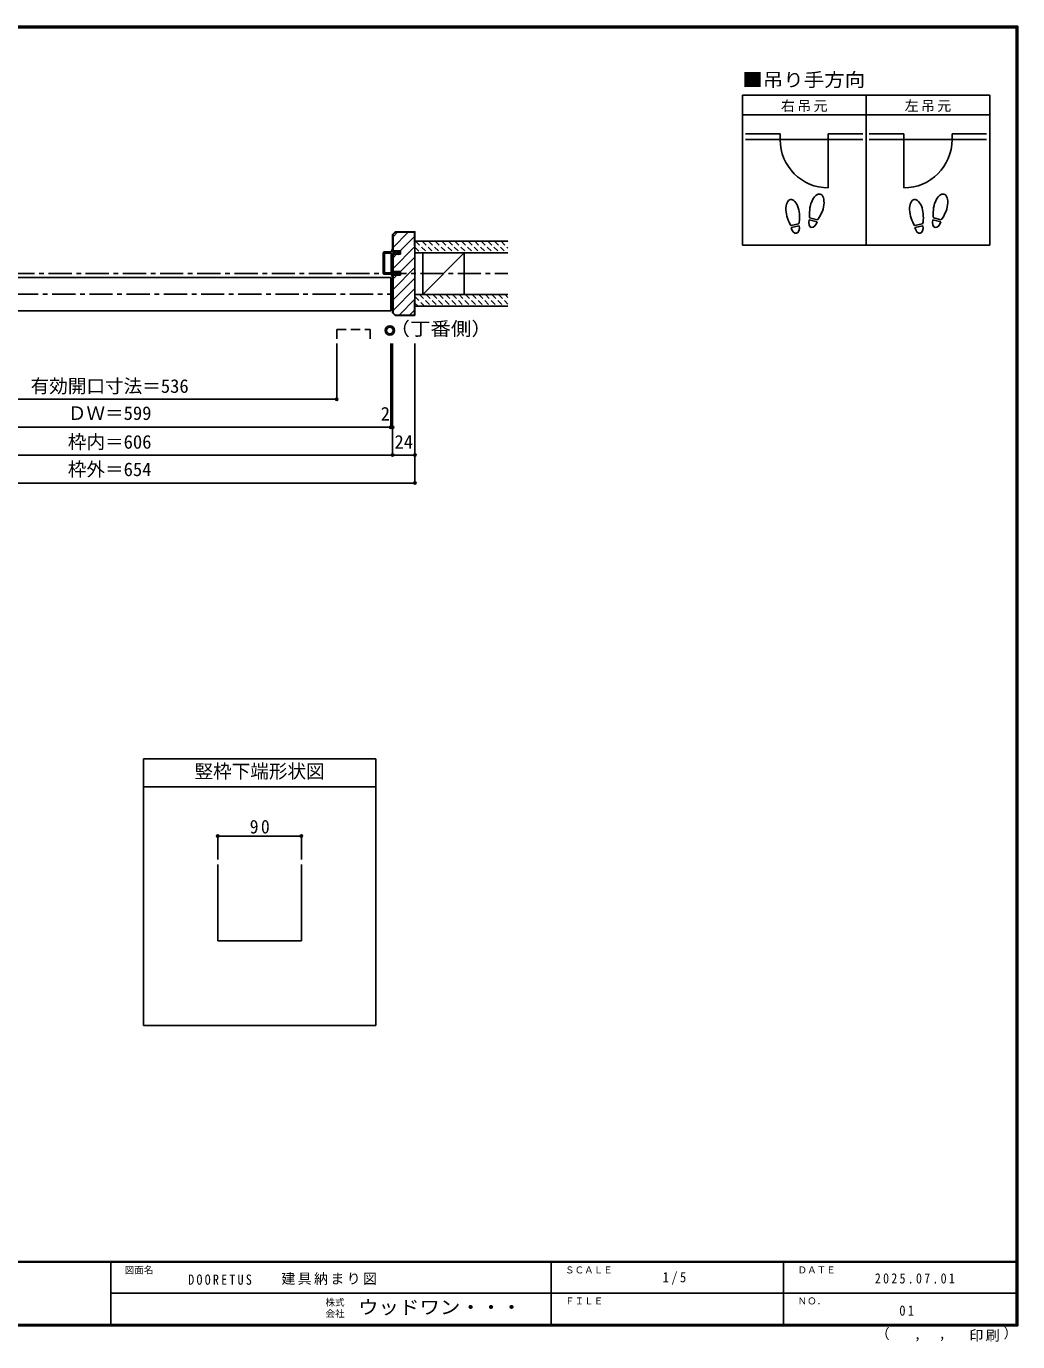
# Model space of a CAD drawing. Units: millimetres at full size, sheet at 1:5; details may follow other scales. Extents: x -973 to 977, y -718 to 696.
# Drawn here: x -89 to 977, y -718 to 696 of the extents above; entities that cross this region are included whole.
import ezdxf
from ezdxf.enums import TextEntityAlignment as Align

# ---------------------------------------------------------------- set-up
doc = ezdxf.new("R2010")
doc.units = ezdxf.units.MM
doc.header["$LTSCALE"] = 5
doc.header["$PDMODE"] = 32
doc.header["$PDSIZE"] = 2.5
for name, pattern in [('CHAIN1', [8, 5, -1, 1, -1]), ('DASHED1', [1.8, 1.2, -0.6]), ('DASHED2', [3, 2, -1])]:
    doc.linetypes.add(name, pattern=pattern)
for name, color, linetype in [('0-0_補助線', 7, 'Continuous'), ('0-1_通り芯', 4, 'CHAIN1'), ('0-3_仕上げ', 2, 'Continuous'), ('0-4_枠', 3, 'Continuous'), ('0-6_扉', 6, 'Continuous'), ('0-7_金物', 7, 'Continuous'), ('0-8_戸当り', 3, 'Continuous'), ('0-A_文字', 3, 'Continuous'), ('0-B_寸法', 4, 'Continuous'), ('0-C_ハッチ', 4, 'DASHED1'), ('F-0_補助線', 7, 'Continuous'), ('F-1_枠', 6, 'Continuous'), ('F-A_文字', 7, 'Continuous')]:
    doc.layers.add(name, color=color, linetype=linetype)
doc.styles.add('ＭＳ ゴシック', font='')
doc.styles.get('ＭＳ ゴシック').set_extended_font_data('MS Gothic')

# ---------------------------------------------------------------- blocks, each defined once
blk = doc.blocks.new('01')
at = {"layer": '0-0_補助線'}
for p, q in [((-14.5, 0.346), (-14.5, -0.449)), ((-14.3, 0.346), (-14.3, -0.449)), ((-12.045, -0.049), (-14.178, 0.444)), ((-12, 0.146), (-14.133, 0.639)), ((-11.475, 5.146), (-12.298, 4.504)), ((-12.175, 4.146), (-11.475, 4.146)), ((-12.045, -0.049), (-11.993, 0.145)), ((-11.475, 0.146), (-12, 0.146)), ((-11.475, 7.146), (-11.475, 5.146)), ((-11.475, 4.146), (-11.475, 0.146)), ((-10.68, 7.55), (-9.257, 6.508)), ((-9.375, 6.146), (-10.075, 6.146)), ((-10.075, 3.146), (-10.075, 6.146)), ((-10.075, 3.146), (-9.252, 2.504)), ((-9.375, 2.146), (-10.075, 2.146)), ((-10.075, 0.146), (-10.075, 2.146)), ((-10.075, 0.146), (10.075, 0.146)), ((10.075, 3.146), (9.252, 2.504)), ((10.68, 7.55), (9.257, 6.508)), ((9.375, 6.146), (10.075, 6.146)), ((9.375, 2.146), (10.075, 2.146)), ((10.075, 3.146), (10.075, 6.146)), ((10.075, 0.146), (10.075, 2.146)), ((11.475, 7.146), (11.475, 5.146)), ((11.475, 5.146), (12.298, 4.504)), ((12.175, 4.146), (11.475, 4.146)), ((11.475, 4.146), (11.475, 0.146)), ((11.475, 0.146), (12, 0.146)), ((12.045, -0.049), (11.993, 0.145)), ((12, 0.146), (14.133, 0.639)), ((12.045, -0.049), (14.178, 0.444)), ((14.3, 0.346), (14.3, -0.449)), ((14.5, 0.346), (14.5, -0.449)), ((-14.265, -0.741), (-12.235, -1.196)), ((-14.222, -0.546), (-12.191, -1.001)), ((-12, -1.488), (-12, -8.854)), ((-11.8, -1.488), (-11.8, -8.854)), ((-11, -9.654), (11, -9.654)), ((11, -9.854), (-11, -9.854)), ((-10.6, -1.554), (-10.6, -8.154)), ((-10.3, -1.254), (10.3, -1.254)), ((-10.3, -8.454), (10.3, -8.454)), ((10.6, -1.554), (10.6, -8.154)), ((11.8, -1.488), (11.8, -8.854)), ((12, -1.488), (12, -8.854)), ((14.222, -0.546), (12.191, -1.001)), ((14.265, -0.741), (12.235, -1.196))]:
    blk.add_line(p, q, dxfattribs=at)
for centre, radius, start, end in [((-14.2, 0.346), 0.3, 77.00048, 180), ((-14.2, 0.346), 0.1, 77.00048, 180), ((-12.175, 4.346), 0.2, 127.96957, 270), ((-10.975, 7.146), 0.5, 53.78053, 180), ((-9.375, 6.346), 0.2, 270, 53.78053), ((-9.375, 2.346), 0.2, 270, 52.03043), ((9.375, 6.346), 0.2, 126.21947, 270), ((9.375, 2.346), 0.2, 127.96957, 270), ((10.975, 7.146), 0.5, 0, 126.21947), ((12.175, 4.346), 0.2, 270, 52.03043), ((14.2, 0.346), 0.3, 0, 102.99952), ((14.2, 0.346), 0.1, 0, 102.99952), ((-14.2, -0.449), 0.3, 180, 257.3929), ((-14.2, -0.449), 0.1, 180, 257.3929), ((-12.3, -1.488), 0.3, 0, 76.0718), ((-12.3, -1.488), 0.5, 0, 76.0718), ((-11, -8.854), 1, 180, 270), ((-11, -8.854), 0.8, 180, 270), ((-10.3, -1.554), 0.3, 90, 180), ((-10.3, -8.154), 0.3, 180, 270), ((10.3, -1.554), 0.3, 0, 90), ((10.3, -8.154), 0.3, 270, 0), ((11, -8.854), 1, 270, 0), ((11, -8.854), 0.8, 270, 0), ((12.3, -1.488), 0.5, 103.9282, 180), ((12.3, -1.488), 0.3, 103.9282, 180), ((14.2, -0.449), 0.1, 282.6071, 0), ((14.2, -0.449), 0.3, 282.6071, 0)]:
    blk.add_arc(centre, radius, start, end, dxfattribs=at)

msp = doc.modelspace()

# ---------------------------------------------------------------- linework, layer by layer
at = {"layer": '0-1_通り芯'}
for p, q in [((-425.347, 430), (428.653, 430)), ((-301.347, 408.007), (304.653, 408.007))]:
    msp.add_line(p, q, dxfattribs=at)
at = {"layer": '0-3_仕上げ'}
for p, q in [((428.653, 465), (328.653, 465)), ((428.653, 452.5), (328.653, 452.5)), ((428.653, 407.5), (328.653, 407.5)), ((428.653, 395), (328.653, 395))]:
    msp.add_line(p, q, dxfattribs=at)
at = {"layer": '0-3_仕上げ', "color": 3}
for p, q in [((337.225, 452.5), (337.225, 407.5)), ((381.653, 452.5), (381.653, 407.5))]:
    msp.add_line(p, q, dxfattribs=at)
at = {"layer": '0-3_仕上げ', "color": 7}
msp.add_line((381.653, 452.5), (337.225, 407.5), dxfattribs=at)
at = {"layer": '0-4_枠'}
for p, q in [((307.481, 475), (304.653, 472.172)), ((304.653, 472.172), (304.653, 454.5)), ((307.689, 474.5), (305.153, 471.964)), ((305.153, 471.964), (305.153, 454.5)), ((307.689, 474.5), (328.153, 474.5)), ((328.153, 460), (328.153, 474.5)), ((313.153, 454.5), (304.653, 454.5)), ((313.153, 450.8), (313.153, 454.5)), ((328.153, 460), (328.653, 460)), ((304.653, 432.2), (304.653, 450.8)), ((304.653, 450.8), (313.153, 450.8)), ((305.153, 432.2), (305.153, 450.8)), ((304.653, 432.2), (313.153, 432.2)), ((304.653, 387.828), (304.653, 428.5)), ((304.653, 428.5), (313.153, 428.5)), ((305.153, 388.036), (305.153, 428.5)), ((313.153, 428.5), (313.153, 432.2)), ((328.153, 400), (328.153, 385.5)), ((328.153, 400), (328.653, 400)), ((305.153, 388.036), (307.689, 385.5)), ((307.689, 385.5), (328.153, 385.5)), ((116.653, -204.801), (116.653, -286.925)), ((206.653, -204.801), (206.653, -286.925)), ((206.653, -286.925), (116.653, -286.925))]:
    msp.add_line(p, q, dxfattribs=at)
for points in [[(307.481, 475), (328.653, 475), (328.653, 385)], [(304.653, 387.828), (307.481, 385), (328.653, 385)]]:
    msp.add_lwpolyline(points, dxfattribs=at)
at = {"layer": '0-6_扉'}
for p, q in [((302.653, 426), (-296.347, 426)), ((302.653, 390), (302.653, 426)), ((-296.347, 390), (302.653, 390))]:
    msp.add_line(p, q, dxfattribs=at)
at = {"layer": '0-6_扉', "linetype": 'DASHED2'}
for p, q in [((244.658, 369.922), (280.658, 369.922)), ((244.658, 369.922), (244.658, 355.014)), ((280.658, 369.922), (280.658, 355.014))]:
    msp.add_line(p, q, dxfattribs=at)
at = {"layer": '0-7_金物'}
for radius in [5, 3.5]:
    msp.add_circle((301.702, 368.971), radius, dxfattribs=at)
at = {"layer": '0-8_戸当り', "color": 2}
for p, q in [((721.239, 580.308), (684.139, 580.308)), ((721.239, 580.308), (721.239, 574.008)), ((773.039, 580.308), (810.139, 580.308)), ((773.039, 580.308), (773.039, 522.208)), ((854.239, 580.308), (817.139, 580.308)), ((854.239, 580.308), (854.239, 522.208)), ((906.039, 580.308), (943.139, 580.308)), ((906.039, 580.308), (906.039, 574.008)), ((684.139, 574.008), (810.139, 574.008)), ((943.139, 574.008), (817.139, 574.008))]:
    msp.add_line(p, q, dxfattribs=at)
at = {"layer": '0-8_戸当り'}
for p, q in [((741.457, 483.378), (732.811, 481.853)), ((741.822, 481.31), (733.175, 479.785)), ((760.924, 485.706), (752.444, 487.978)), ((761.468, 487.735), (752.987, 490.007)), ((874.457, 483.378), (865.811, 481.853)), ((874.822, 481.31), (866.175, 479.785)), ((893.924, 485.706), (885.444, 487.978)), ((894.468, 487.735), (885.987, 490.007))]:
    msp.add_line(p, q, dxfattribs=at)
at = {"layer": '0-8_戸当り', "color": 2}
for centre, start, end in [((773.039, 574.008), 180, 270), ((854.239, 574.008), 270, 0)]:
    msp.add_arc(centre, 51.8, start, end, dxfattribs=at)
at = {"layer": '0-8_戸当り'}
for centre, major_axis, ratio, start_param, end_param in [((734.795, 495.877), (-2.445, 13.867), 0.5, 4.34059143, 8.22577918), ((760.713, 501.878), (3.644, 13.601), 0.5, 4.34059143, 8.22577918), ((867.795, 495.877), (-2.445, 13.867), 0.5, 4.34059143, 8.22577918), ((893.713, 501.878), (3.644, 13.601), 0.5, 4.34059143, 8.22577918), ((760.609, 501.489), (4.416, 16.48), 0.4, 1.85063327, 2.44287679), ((760.609, 501.489), (4.416, 16.48), 0.4, 3.84030852, 4.43255203), ((893.609, 501.489), (4.416, 16.48), 0.4, 1.85063327, 2.44287679), ((893.609, 501.489), (4.416, 16.48), 0.4, 3.84030852, 4.43255203), ((734.865, 495.481), (-2.963, 16.802), 0.4, 1.85063327, 2.44287679), ((737.498, 480.548), (-1.27, 7.205), 0.6, 1.57079633, 4.71238898), ((734.865, 495.481), (-2.963, 16.802), 0.4, 3.84030852, 4.43255203), ((756.684, 486.842), (1.894, 7.067), 0.6, 1.57079633, 4.71238898), ((867.865, 495.481), (-2.963, 16.802), 0.4, 1.85063327, 2.44287679), ((870.498, 480.548), (-1.27, 7.205), 0.6, 1.57079633, 4.71238898), ((867.865, 495.481), (-2.963, 16.802), 0.4, 3.84030852, 4.43255203), ((889.684, 486.842), (1.894, 7.067), 0.6, 1.57079633, 4.71238898)]:
    msp.add_ellipse(centre, major_axis=major_axis, ratio=ratio, start_param=start_param, end_param=end_param, dxfattribs=at)
at = {"layer": '0-A_文字'}
for p, q in [((680.639, 621.667), (680.639, 460.667)), ((946.639, 621.667), (680.639, 621.667)), ((813.639, 621.667), (813.639, 460.667)), ((680.639, 600.667), (946.639, 600.667)), ((36.653, -91.5), (36.653, -378.007)), ((286.653, -91.5), (36.653, -91.5)), ((286.653, -91.5), (286.653, -378.007)), ((286.653, -121.5), (36.653, -121.5)), ((286.653, -378.007), (36.653, -378.007))]:
    msp.add_line(p, q, dxfattribs=at)
msp.add_lwpolyline([(946.639, 621.667), (946.639, 460.667), (680.639, 460.667)], dxfattribs=at)
at = {"layer": '0-B_寸法'}
for p, q in [((244.658, 295), (244.658, 355)), ((302.653, 265), (302.653, 355)), ((304.653, 235), (304.653, 355)), ((328.653, 205), (328.653, 355)), ((-291.347, 295), (244.658, 295)), ((-301.347, 265), (304.653, 265)), ((328.653, 235), (-325.347, 235)), ((-325.347, 205), (328.653, 205)), ((116.653, -174.375), (206.653, -174.375)), ((116.653, -174.375), (116.653, -199.635)), ((206.653, -174.375), (206.653, -199.635))]:
    msp.add_line(p, q, dxfattribs=at)
at = {"layer": '0-B_寸法', "color": 7}
for p in [(244.658, 295), (302.653, 265), (304.653, 265), (304.653, 235), (328.653, 235), (328.653, 205), (116.653, -174.375), (206.653, -174.375)]:
    msp.add_point(p, dxfattribs=at)
at = {"layer": '0-C_ハッチ', "linetype": 'Continuous'}
for p, q in [((310.055, 474.5), (305.153, 469.598)), ((321.369, 474.5), (305.153, 458.284)), ((328.153, 469.97), (312.682, 454.5)), ((328.653, 459.157), (305.153, 435.657)), ((308.982, 450.8), (305.153, 446.97)), ((328.653, 447.842), (313.01, 432.2)), ((328.653, 436.529), (305.153, 413.029)), ((309.31, 428.5), (305.153, 424.343)), ((328.653, 425.216), (305.153, 401.716)), ((328.653, 413.902), (305.153, 390.402)), ((328.653, 402.588), (311.565, 385.5)), ((328.153, 390.775), (322.878, 385.5))]:
    msp.add_line(p, q, dxfattribs=at)
at = {"layer": '0-C_ハッチ'}
for p, q in [((328.653, 458.536), (334.689, 452.5)), ((329.26, 465), (341.76, 452.5)), ((336.331, 465), (348.831, 452.5)), ((343.402, 465), (355.902, 452.5)), ((350.474, 465), (362.974, 452.5)), ((357.545, 465), (370.045, 452.5)), ((364.616, 465), (377.116, 452.5)), ((371.687, 465), (384.187, 452.5)), ((378.758, 465), (391.258, 452.5)), ((385.829, 465), (398.329, 452.5)), ((392.9, 465), (405.4, 452.5)), ((399.971, 465), (412.471, 452.5)), ((407.042, 465), (419.542, 452.5)), ((414.113, 465), (426.613, 452.5)), ((421.184, 465), (428.653, 457.531)), ((428.255, 465), (428.653, 464.602)), ((328.653, 405.399), (339.052, 395)), ((328.653, 398.328), (331.981, 395)), ((333.623, 407.5), (346.123, 395)), ((340.694, 407.5), (353.194, 395)), ((347.765, 407.5), (360.265, 395)), ((354.836, 407.5), (367.336, 395)), ((361.908, 407.5), (374.408, 395)), ((368.979, 407.5), (381.479, 395)), ((376.05, 407.5), (388.55, 395)), ((383.121, 407.5), (395.621, 395)), ((390.192, 407.5), (402.692, 395)), ((397.263, 407.5), (409.763, 395)), ((404.334, 407.5), (416.834, 395)), ((411.405, 407.5), (423.905, 395)), ((418.476, 407.5), (428.653, 397.323)), ((425.547, 407.5), (428.653, 404.394))]:
    msp.add_line(p, q, dxfattribs=at)
at = {"layer": 'F-1_枠'}
for p, q in [((-973.347, 695.833), (976.653, 695.833)), ((-973.347, 695), (976.653, 695)), ((-973.347, 694.167), (976.653, 694.167)), ((974.986, 695.833), (974.986, -700.833)), ((975.82, 695.833), (975.82, -700.833)), ((976.653, 695.833), (976.653, -700.833)), ((976.653, -631.667), (-973.347, -631.667)), ((976.653, -632.5), (-973.347, -632.5)), ((1.653, -632.5), (1.653, -699.167)), ((474.986, -632.5), (474.986, -699.167)), ((724.986, -632.5), (724.986, -699.167)), ((1.653, -665.833), (974.986, -665.834)), ((976.653, -699.167), (-973.347, -699.167)), ((976.653, -700), (-973.347, -700)), ((976.653, -700.833), (-973.347, -700.833))]:
    msp.add_line(p, q, dxfattribs=at)

# ---------------------------------------------------------------- block references
at = {"layer": '0-0_補助線', "xscale": -1, "rotation": 270}
msp.add_blockref('01', (304.507, 441.5), dxfattribs=at)

# ---------------------------------------------------------------- texts
at = {"layer": '0-A_文字', "color": 7, "style": 'ＭＳ ゴシック', "width": 1.1}
for s, p in [('■吊り手方向', (680.639, 626.667)), ('（丁番側）', (301.335, 359.105))]:
    msp.add_text(s, height=14.66, dxfattribs=at).set_placement(p, align=Align.BOTTOM_LEFT)
at = {"layer": '0-A_文字', "color": 7, "style": 'ＭＳ ゴシック'}
msp.add_text('竪枠下端形状図', height=14.66, dxfattribs=at).set_placement((91.653, -116.5), align=Align.BOTTOM_LEFT)
at = {"layer": '0-A_文字', "color": 7, "char_height": 11, "attachment_point": 7, "style": 'ＭＳ ゴシック'}
for s, insert in [('\\T1.17;右吊元', (722.139, 603.667)), ('\\T1.17;左吊元', (855.139, 603.667))]:
    msp.add_mtext(s, dxfattribs=dict(at, insert=insert))
at = {"layer": '0-B_寸法', "color": 7, "style": 'ＭＳ ゴシック'}
for s, p in [('有効開口寸法＝536', (-84.5, 297.5)), ('ＤＷ＝599', (-44.5, 268.374)), ('2', (291.88, 267.734)), ('枠内＝606', (-44.5, 237.5)), ('24', (306.653, 237.5)), ('枠外＝654', (-44.5, 208.043))]:
    msp.add_text(s, height=14.66, dxfattribs=at).set_placement(p, align=Align.BOTTOM_LEFT)
at = {"layer": '0-B_寸法', "color": 7, "insert": (151.028, -171.875), "char_height": 14.66, "attachment_point": 7, "style": 'ＭＳ ゴシック'}
msp.add_mtext('\\T1.27;\\W0.95;90', dxfattribs=at)
at = {"layer": 'F-0_補助線', "char_height": 11, "attachment_point": 7, "style": 'ＭＳ ゴシック'}
for s, insert in [('\\T1.39;\\W0.85;DOORETUS', (84.986, -656.798)), ('\\T1.17;建具納まり図', (185.035, -656.798))]:
    msp.add_mtext(s, dxfattribs=dict(at, insert=insert))
at = {"layer": 'F-A_文字', "style": 'ＭＳ ゴシック'}
for s, height, p in [('図面名', 7.331, (16.653, -646.667)), ('ＳＣＡＬＥ', 7.331, (489.986, -646.667)), ('ＤＡＴＥ', 7.331, (739.986, -646.667)), ('株式', 7.331, (232.486, -681.5)), ('ＦＩＬＥ', 7.331, (489.986, -680)), ('ＮＯ．', 7.331, (739.986, -680.001)), ('会社', 7.331, (232.486, -693.5)), ('（', 11, (823.992, -718.052)), ('）', 11, (961.387, -717.355)), (',', 11, (865.199, -718.052)), (',', 11, (891.686, -717.588))]:
    msp.add_text(s, height=height, dxfattribs=at).set_placement(p, align=Align.BOTTOM_LEFT)
at = {"layer": 'F-A_文字', "style": 'ＭＳ ゴシック', "width": 1.1}
msp.add_text('ウッドワン・・・', height=14.66, dxfattribs=at).set_placement((267.486, -692.5), align=Align.BOTTOM_LEFT)
at = {"layer": 'F-A_文字', "char_height": 11, "attachment_point": 7, "style": 'ＭＳ ゴシック'}
for s, insert in [('\\T1.38;\\W0.9;1/5', (594.986, -656.667)), ('\\T1.39;\\W0.85;2025.07.01', (823.111, -655.417)), ('\\T1.36;\\W0.9;01', (849.361, -690.001)), ('\\T1.17;印刷', (924.678, -717.82))]:
    msp.add_mtext(s, dxfattribs=dict(at, insert=insert))

doc.saveas('drawing.dxf')
